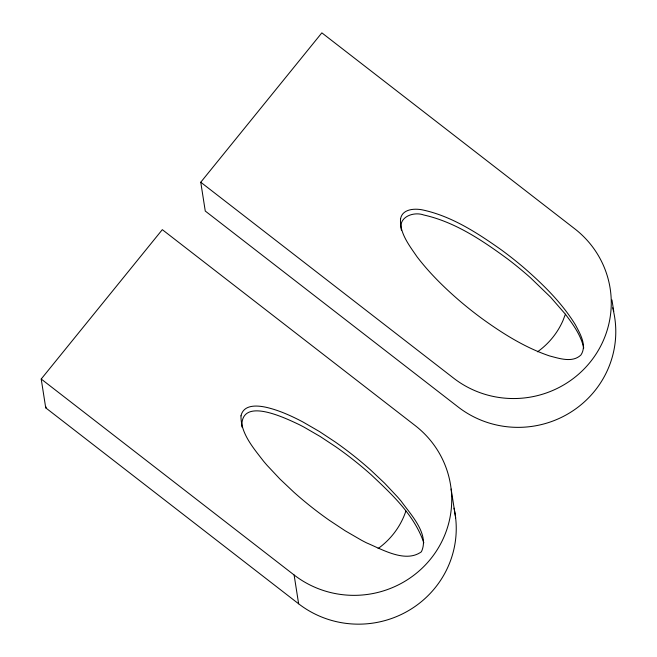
<?xml version="1.0" encoding="UTF-8"?>
<svg xmlns="http://www.w3.org/2000/svg" width="657" height="657" viewBox="0 0 657 657"><rect width="100%" height="100%" fill="white"/><g stroke="black" fill="none" stroke-linecap="round" stroke-linejoin="round"><path stroke-width="0.99" d="M401.443 230.229C397.69 217.138 413.442 211.209 423.749 214.987C455.129 221.976 482.443 240.495 507.992 259.244A388.574 380.083 -8.9 0 1 530.733 277.993L550.623 297.202L565.406 314.218L563 320.501A76.245 74.57 -9 0 1 538.904 350.797L537.41 351.815M41.21 379.032L162.312 229.654L415.216 425.605A97.121 95.002 -8.9 0 1 430.54 559.082A97.121 95.002 -8.9 0 1 294.114 574.99L41.21 379.032L45.727 407.849L298.631 603.799A97.121 95.002 -8.9 0 0 410.436 609.491A97.121 95.002 -8.9 0 0 454.003 508.173M200.755 182.235L321.848 32.85L574.752 228.8A97.121 95.002 -8.9 0 1 590.076 362.278A97.121 95.002 -8.9 0 1 453.659 378.186L200.755 182.235L205.263 211.045L458.167 407.003A97.121 95.002 -8.9 0 0 571.582 411.676A97.121 95.002 -8.9 0 0 612.661 307.755M45.727 407.849L46.335 407.102M423.831 542.805C414.378 515.121 391.974 494.36 371.189 474.797A388.427 379.943 -8.9 0 0 336.212 447.097L320.255 436.544L303.953 427.099A240.158 234.91 -8.9 0 0 298.845 424.455C284.883 417.877 240.15 396.097 241.907 427.034M565.406 314.251C573.06 324.377 581.026 335.3 583.736 348.038M611.954 299.937L613.761 311.467M451.129 489.046L455.646 517.864M294.114 574.99L298.631 603.799M405.886 511.056A76.549 74.873 -9 0 1 378.103 548.546M240.988 415.84C240.651 433.472 253.339 447.893 263.498 461.132A240.158 234.91 -8.9 0 0 267.202 465.468L280.022 479.117L293.876 492.208A388.87 380.37 -8.9 0 0 329.264 520.254L345.221 530.815L361.522 540.259A240.158 234.91 -8.9 0 0 366.631 542.904C382.341 549.482 405.468 563.345 421.392 551.79C429.711 534.207 410.88 514.718 401.189 501.234A240.158 234.91 -8.9 0 0 397.485 496.897L384.665 483.248L370.803 470.166A388.87 380.37 -8.9 0 0 335.423 442.112L319.466 431.55L303.164 422.114A240.158 234.91 -8.9 0 0 298.056 419.462C288.957 414.912 279.562 410.822 269.715 408.186C260.229 405.566 243.837 403.045 240.988 415.84M400.532 219.036C399.62 233.292 409.401 245.578 416.981 256.715C429.292 272.844 443.803 287.166 459.136 300.413A391.974 383.409 -8.9 0 0 482.608 319.023C503.319 333.937 525.304 347.709 549.605 355.946C559.353 358.467 572.559 363.075 580.936 354.985C587.284 345.41 579.959 333.551 575.417 324.821C562.055 303.123 543.725 285.007 524.631 268.352A391.966 383.401 -8.9 0 0 501.16 249.742C477.286 232.89 451.893 216.301 422.96 210.002C414.986 208.212 402.133 208.795 400.532 219.036"/></g></svg>
